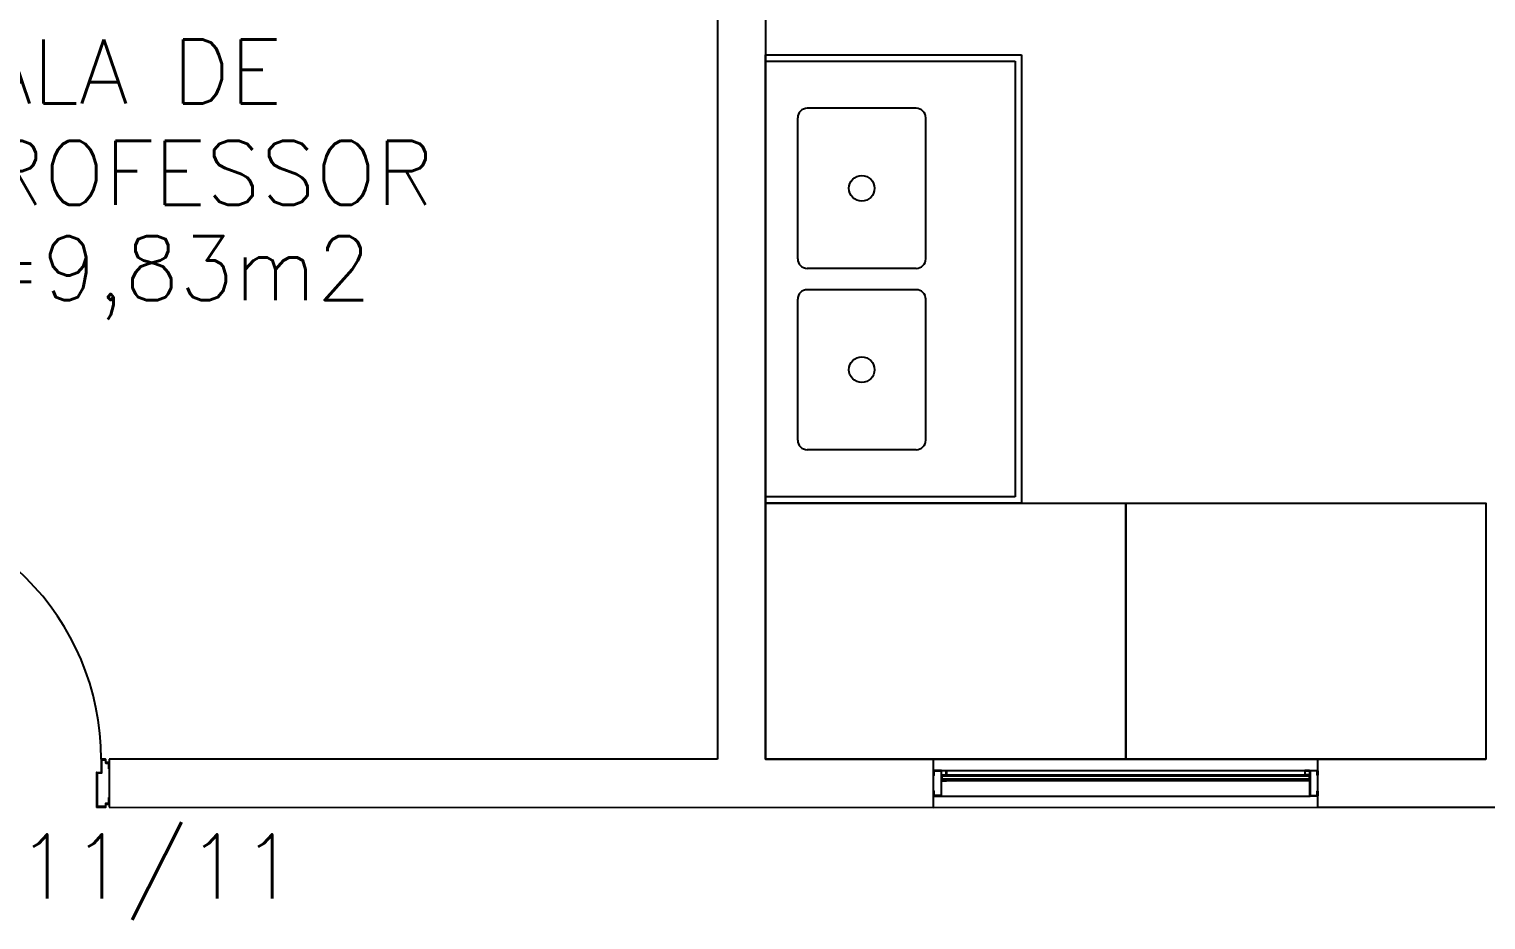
# Model space of a CAD drawing. Header units: millimetres. Extents: x 2128 to 2646, y 1972 to 2207.
# Drawn here: x 2316.611 to 2321.161, y 2139.013 to 2141.796 of the extents above; entities that cross this region are included whole.
import ezdxf

# ---------------------------------------------------------------- set-up
doc = ezdxf.new("R2010")
doc.units = ezdxf.units.MM
for name, color, linetype in [('AR-ALV', 2, 'Continuous'), ('AR-BANCADAS', 1, 'Continuous'), ('AR-ESQ', 1, 'Continuous'), ('AR-PEITORIL', 1, 'Continuous'), ('AR-PORTA', 1, 'Continuous'), ('BC- VISTA', 1, 'Continuous'), ('BC-CUBA', 1, 'Continuous'), ('COZ1', 1, 'Continuous'), ('DT-ESQ-BAGUETE-C', 1, 'Continuous'), ('DT-ESQ-BAGUETE-V', 1, 'Continuous'), ('DT-ESQ-CHAPA DOBRADA-V', 1, 'Continuous'), ('DT-ESQ-MARCO-V', 1, 'Continuous'), ('DT-ESQ-PERFIL U-C', 2, 'Continuous'), ('DT-ESQ-VIDRO-C', 2, 'Continuous'), ('DT-TXTMOD', 1, 'Continuous'), ('ENDEREÇO', 2, 'Continuous'), ('maçaneta', 1, 'Continuous'), ('mov', 1, 'Continuous'), ('PM-PERFIL U-C', 2, 'Continuous'), ('pm1', 2, 'Continuous'), ('TEXTO', 2, 'Continuous'), ('Área', 2, 'Continuous')]:
    doc.layers.add(name, color=color, linetype=linetype)
doc.styles.add('S10', font='simplex.shx', dxfattribs={"height": 0.1})
doc.styles.add('UNB-100', font='simplex.shx', dxfattribs={"height": 0.2})
doc.styles.add('UNB1-100', font='simplex.shx', dxfattribs={"height": 0.2})

# ---------------------------------------------------------------- blocks, each defined once
blk = doc.blocks.new('EF05-P')
at = {"layer": 'DT-ESQ-BAGUETE-C', "ltscale": 0.1}
for points in [[(0.039, -0.05), (0.0255, -0.05), (0.0255, -0.0485), (0.039, -0.0485), (0.039, -0.0365), (0.0255, -0.0365), (0.0255, -0.035), (0.039, -0.035, -0.414214), (0.0405, -0.0365), (0.0405, -0.0485, -0.414214)], [(1.161, -0.05), (1.1745, -0.05), (1.1745, -0.0485), (1.161, -0.0485), (1.161, -0.0365), (1.1745, -0.0365), (1.1745, -0.035), (1.161, -0.035, 0.414214), (1.1595, -0.0365), (1.1595, -0.0485, 0.414214)]]:
    blk.add_lwpolyline(points, format="xyb", close=True, dxfattribs=at)
at = {"layer": 'DT-ESQ-BAGUETE-V', "ltscale": 0.1}
blk.add_line((1.161, -0.05), (0.039, -0.05), dxfattribs=at)
at = {"layer": 'DT-ESQ-CHAPA DOBRADA-V', "ltscale": 0.1}
blk.add_line((1.16, -0.067), (0.04, -0.067), dxfattribs=at)
at = {"layer": 'DT-ESQ-MARCO-V', "ltscale": 0.1}
for p, q in [((0.0235, -0.035), (1.1765, -0.035)), ((0.0235, -0.115), (1.1765, -0.115))]:
    blk.add_line(p, q, dxfattribs=at)
at = {"layer": 'DT-ESQ-PERFIL U-C', "ltscale": 0.1}
for points in [[(0.025, -0.0655), (0.025, -0.0655, 0.414214), (0.0235, -0.067), (0.0235, -0.1135), (0.0015, -0.1135), (0.0015, -0.1), (0, -0.1), (0, -0.1135, 0.414214), (0.0015, -0.115), (0.0235, -0.115, 0.414214), (0.025, -0.1135), (0.025, -0.067), (0.04, -0.067, 1), (0.04, -0.064), (0.025, -0.064), (0.025, -0.0365, 0.414214), (0.0235, -0.035), (0.0015, -0.035, 0.414214), (0, -0.0365), (0, -0.05), (0.0015, -0.05), (0.0015, -0.0365), (0.0235, -0.0365), (0.0235, -0.064, 0.414214), (0.025, -0.0655), (0.04, -0.0655)], [(1.175, -0.0655), (1.175, -0.0655, -0.414214), (1.1765, -0.067), (1.1765, -0.1135), (1.1985, -0.1135), (1.1985, -0.1), (1.2, -0.1), (1.2, -0.1135, -0.414214), (1.1985, -0.115), (1.1765, -0.115, -0.414214), (1.175, -0.1135), (1.175, -0.067), (1.16, -0.067, -1), (1.16, -0.064), (1.175, -0.064), (1.175, -0.0365, -0.414214), (1.1765, -0.035), (1.1985, -0.035, -0.414214), (1.2, -0.0365), (1.2, -0.05), (1.1985, -0.05), (1.1985, -0.0365), (1.1765, -0.0365), (1.1765, -0.064, -0.414214), (1.175, -0.0655), (1.16, -0.0655)]]:
    blk.add_lwpolyline(points, format="xyb", dxfattribs=at)
at = {"layer": 'DT-ESQ-VIDRO-C', "ltscale": 0.1}
blk.add_lwpolyline([(0.027, -0.062), (0.027, -0.052), (1.173, -0.052), (1.173, -0.062)], close=True, dxfattribs=at)
at = {"layer": 'DT-TXTMOD', "ltscale": 0.1, "style": 'S10', "flags": 3}
blk.add_attdef('EF05', (0.05, 0), '', height=0.1, dxfattribs=at)
blk = doc.blocks.new('PM3')
at = {"layer": 'maçaneta'}
for points in [[(0.02, 0.825), (-0.035, 0.825), (-0.035, 0.715), (0, 0.715), (0, 0.725), (-0.02, 0.725), (-0.02, 0.8035, -0.414214), (-0.0185, 0.805), (0.02, 0.805)], [(0.125, 0.825), (0.07, 0.825), (0.07, 0.805), (0.1085, 0.805, -0.414214), (0.11, 0.8035), (0.11, 0.725), (0.09, 0.725), (0.09, 0.715), (0.125, 0.715)]]:
    blk.add_lwpolyline(points, format="xyb", close=True, dxfattribs=at)
for points in [[(0.02, 0.715), (0.02, 0.755), (0.025, 0.755), (0.025, 0.715)], [(0.07, 0.715), (0.07, 0.755), (0.065, 0.755), (0.065, 0.715)]]:
    blk.add_lwpolyline(points, close=True, dxfattribs=at)
at = {"layer": 'mov'}
blk.add_arc((0.025, 0.075), 0.8, 0, 90, dxfattribs=at)
at = {"layer": 'PM-PERFIL U-C'}
for p, q in [((0, 0.045), (0, 0.0635)), ((0.0015, 0.065), (0.01, 0.065)), ((0.002, 0.063), (0.002, 0.045)), ((0.0105, 0.063), (0.002, 0.063)), ((0.01, 0.065), (0.01, 0.0735)), ((0.0115, 0.075), (0.0235, 0.075)), ((0.012, 0.073), (0.012, 0.0645)), ((0.023, 0.073), (0.012, 0.073)), ((0.023, 0.0335), (0.023, 0.073)), ((0.025, 0.0735), (0.025, 0.034)), ((0.825, 0.0735), (0.825, 0.034)), ((0.8385, 0.075), (0.8265, 0.075)), ((0.827, 0.073), (0.838, 0.073)), ((0.827, 0.0335), (0.827, 0.073)), ((0.838, 0.073), (0.838, 0.0645)), ((0.8395, 0.063), (0.848, 0.063)), ((0.84, 0.065), (0.84, 0.0735)), ((0.8485, 0.065), (0.84, 0.065)), ((0.848, 0.063), (0.848, 0.045)), ((0.85, 0.045), (0.85, 0.0635)), ((0.002, 0.045), (0, 0.045)), ((0.038, 0.032), (0.0245, 0.032)), ((0.0385, 0.034), (0.025, 0.034)), ((0.038, 0.032), (0.038, -0.073)), ((0.04, 0.0325), (0.04, -0.0735)), ((0.81, 0.0325), (0.81, -0.0735)), ((0.8115, 0.034), (0.825, 0.034)), ((0.812, 0.032), (0.8255, 0.032)), ((0.812, 0.032), (0.812, -0.073)), ((0.848, 0.045), (0.85, 0.045)), ((0, -0.045), (0.002, -0.045)), ((0, -0.0635), (0, -0.045)), ((0.002, -0.045), (0.002, -0.063)), ((0.85, -0.045), (0.848, -0.045)), ((0.848, -0.045), (0.848, -0.063)), ((0.85, -0.0635), (0.85, -0.045)), ((0.01, -0.065), (0.0015, -0.065)), ((0.002, -0.063), (0.0105, -0.063)), ((0.01, -0.0735), (0.01, -0.065)), ((0.0385, -0.075), (0.0115, -0.075)), ((0.012, -0.0645), (0.012, -0.073)), ((0.012, -0.073), (0.038, -0.073)), ((0.8115, -0.075), (0.8385, -0.075)), ((0.838, -0.073), (0.812, -0.073)), ((0.838, -0.0645), (0.838, -0.073)), ((0.848, -0.063), (0.8395, -0.063)), ((0.84, -0.0735), (0.84, -0.065)), ((0.84, -0.065), (0.8485, -0.065))]:
    blk.add_line(p, q, dxfattribs=at)
for centre, start, end in [((0.0015, 0.0635), 90, 180), ((0.0115, 0.0735), 90, 180), ((0.0105, 0.0645), 270, 0), ((0.0235, 0.0735), 360, 90), ((0.8265, 0.0735), 90, 180), ((0.8395, 0.0645), 180, 270), ((0.8385, 0.0735), 0, 90), ((0.8485, 0.0635), 0, 90), ((0.0245, 0.0335), 180, 270), ((0.0385, 0.0325), 0, 90), ((0.8115, 0.0325), 90, 180), ((0.8255, 0.0335), 270, 0), ((0.0015, -0.0635), 180, 270), ((0.0115, -0.0735), 180, 270), ((0.0105, -0.0645), 0, 90), ((0.0385, -0.0735), 269.9386, 0), ((0.8115, -0.0735), 180, 270.0614), ((0.8395, -0.0645), 90, 180), ((0.8385, -0.0735), 270, 0), ((0.8485, -0.0635), 270, 0)]:
    blk.add_arc(centre, 0.0015, start, end, dxfattribs=at)
at = {"layer": 'pm1'}
blk.add_lwpolyline([(0.065, 0.875), (0.065, 0.075), (0.025, 0.075), (0.025, 0.875)], close=True, dxfattribs=at)
blk = doc.blocks.new('BCP09')
at = {"layer": 'BC- VISTA'}
blk.add_lwpolyline([(0.8, 0), (0.8, -1.125), (0, -1.125), (0, 0)], close=True, dxfattribs=at)
blk = doc.blocks.new('CUBAbnc-01P')
at = {"layer": 'COZ1'}
for p, q in [((-0.25, -0.4705), (-0.25, -0.1305)), ((-0.22, -0.1005), (0.22, -0.1005)), ((0.25, -0.4705), (0.25, -0.1305)), ((-0.22, -0.5005), (0.22, -0.5005))]:
    blk.add_line(p, q, dxfattribs=at)
blk.add_circle((0, -0.3005), 0.04, dxfattribs=at)
for centre, start, end in [((-0.22, -0.1305), 90, 180), ((0.22, -0.1305), 0, 90), ((-0.22, -0.4705), 180, 270), ((0.22, -0.4705), 270, 0)]:
    blk.add_arc(centre, 0.03, start, end, dxfattribs=at)
blk = doc.blocks.new('BCP03')
at = {"layer": 'BC- VISTA'}
for p, q in [((0, -0.02), (0.78, -0.02)), ((0.78, -0.02), (0.78, -1.38)), ((0.78, -1.38), (0, -1.38))]:
    blk.add_line(p, q, dxfattribs=at)
blk.add_lwpolyline([(0.8, 0), (0.8, -1.4), (0, -1.4), (0, 0)], close=True, dxfattribs=at)
at = {"layer": 'BC-CUBA', "rotation": 90}
for p in [(0, -0.4167), (0, -0.9833)]:
    blk.add_blockref('CUBAbnc-01P', p, dxfattribs=at)

msp = doc.modelspace()

# ---------------------------------------------------------------- linework, layer by layer
at = {"layer": 'AR-ALV'}
for p, q in [((2318.7615, 2142.9651), (2318.7615, 2139.5151)), ((2318.9115, 2142.9651), (2318.9115, 2139.5151)), ((2316.8615, 2139.5151), (2316.8615, 2139.3651)), ((2318.7615, 2139.5151), (2316.8615, 2139.5151)), ((2318.9115, 2139.5151), (2319.4365, 2139.5151)), ((2319.4365, 2139.3644), (2319.4365, 2139.5151)), ((2320.6365, 2139.3651), (2320.6365, 2139.5151)), ((2320.6365, 2139.5151), (2321.1615, 2139.5151)), ((2316.8615, 2139.3651), (2319.4365, 2139.3644)), ((2320.6365, 2139.3651), (2323.2115, 2139.3651))]:
    msp.add_line(p, q, dxfattribs=at)
at = {"layer": 'AR-PEITORIL'}
for p, q in [((2319.4364, 2139.5144), (2320.6364, 2139.5151)), ((2319.4365, 2139.3644), (2320.6365, 2139.3651))]:
    msp.add_line(p, q, dxfattribs=at)

# ---------------------------------------------------------------- block references
at = {"layer": 'AR-BANCADAS'}
msp.add_blockref('BCP03', (2318.9115, 2141.7151), dxfattribs=at)
at = {"layer": 'AR-BANCADAS', "rotation": 90}
for p in [(2318.9115, 2139.5151), (2320.0365, 2139.5151)]:
    msp.add_blockref('BCP09', p, dxfattribs=at)
at = {"layer": 'AR-ESQ'}
msp.add_blockref('EF05-P', (2319.4365, 2139.5151), dxfattribs=at)
at = {"layer": 'AR-PORTA'}
msp.add_blockref('PM3', (2316.0115, 2139.4401), dxfattribs=at)

# ---------------------------------------------------------------- texts
at = {"layer": 'ENDEREÇO', "style": 'UNB1-100'}
msp.add_text('JT-11/11', height=0.2, dxfattribs=at).set_placement((2316.0759, 2139.08))
at = {"layer": 'TEXTO', "style": 'UNB-100'}
for s, p in [('SALA DE', (2316.2959, 2141.5635)), ('PROFESSOR', (2316.2979, 2141.2469))]:
    msp.add_text(s, height=0.2, dxfattribs=at).set_placement(p)
at = {"layer": 'Área', "style": 'UNB-100'}
msp.add_text('A=9,83m2', height=0.2, dxfattribs=at).set_placement((2316.2748, 2140.9494))

doc.saveas('drawing.dxf')
